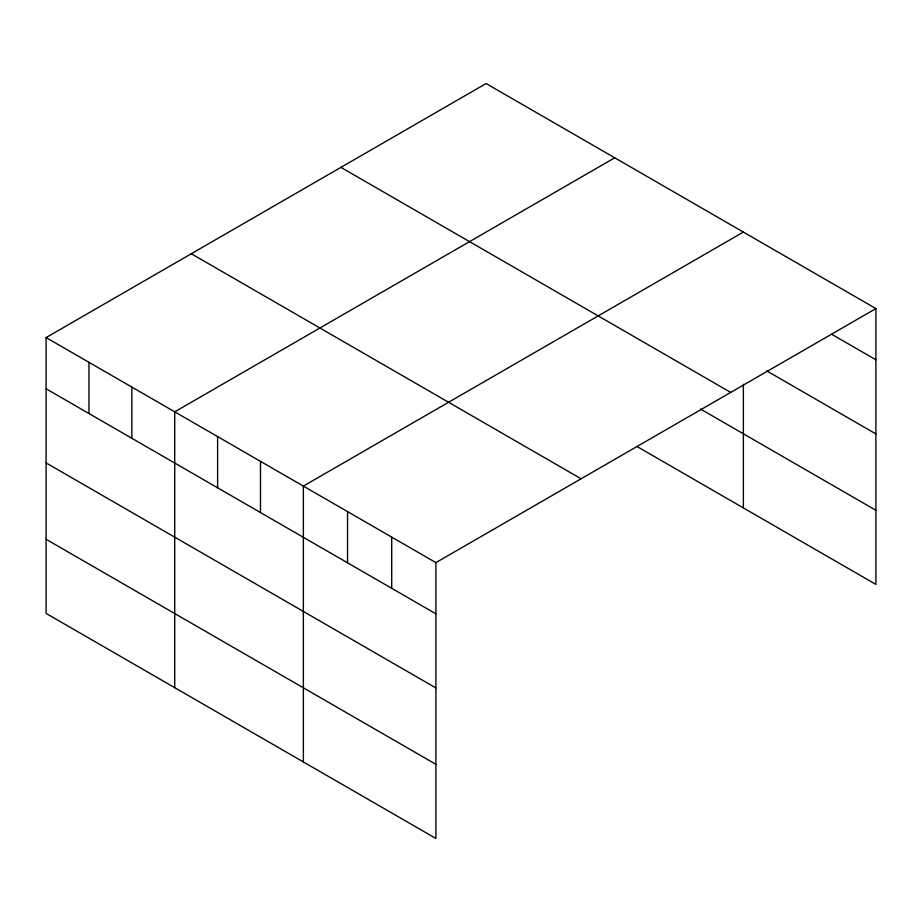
<?xml version="1.0" encoding="UTF-8"?>
<svg xmlns="http://www.w3.org/2000/svg" width="922" height="922" viewBox="0 0 922 922"><rect width="100%" height="100%" fill="white"/><g stroke="black" fill="none" stroke-linecap="round" stroke-linejoin="round"><path stroke-width="1.38" d="M46.1 337.579L435.899 562.616L435.899 838.455L46.1 613.418L46.1 337.579L486.101 83.545L875.9 308.582L875.9 584.421L636.791 446.375M614.744 157.8L174.731 411.834L174.731 687.685M743.374 232.067L303.361 486.101L303.361 761.941M435.899 562.616L875.9 308.582M831.725 334.283L875.9 359.787M766.689 370.863L875.9 433.916M340.91 167.366L730.697 392.415M700.49 409.022L875.9 510.292M191.303 253.746L581.091 478.783M46.1 388.784L435.899 613.822M46.1 462.913L435.899 687.95M46.1 539.289L435.899 764.326M743.374 384.278L743.374 507.907M391.712 537.111L391.712 588.317M347.536 511.606L347.536 562.812M260.488 461.346L260.488 512.551M217.604 436.59L217.604 487.807M131.858 387.09L131.858 438.296M88.973 362.334L88.973 413.54"/></g></svg>
